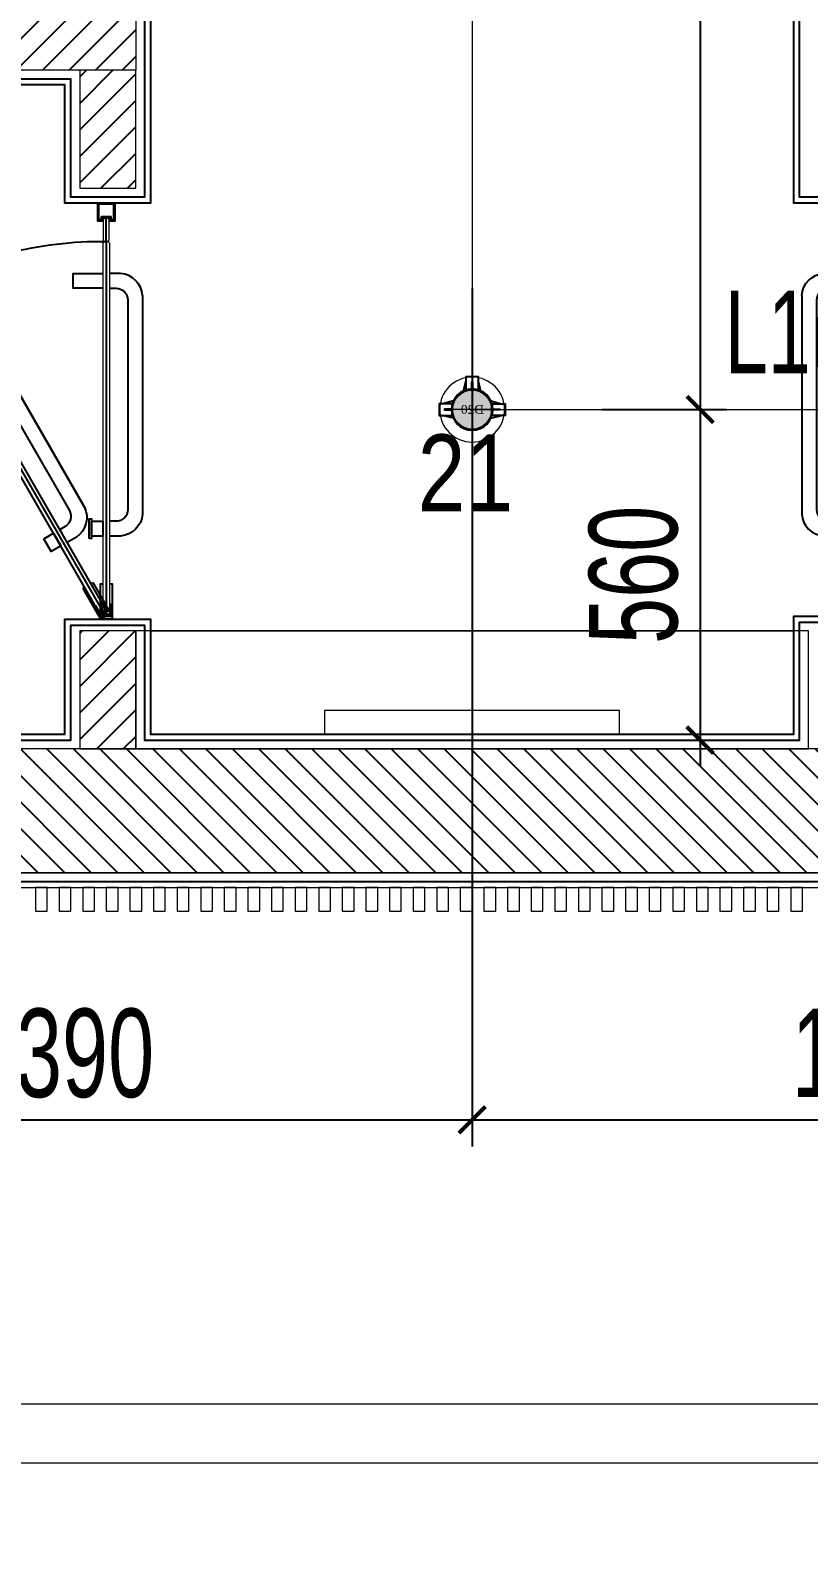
# Model space of a CAD drawing. Header units: millimetres. Extents: x -343543 to 400519, y -115663 to 104219.
# Drawn here: x -85140 to -83822, y 1842 to 4427 of the extents above; entities that cross this region are included whole.
import ezdxf
from ezdxf.xclip import XClip

# ---------------------------------------------------------------- set-up
doc = ezdxf.new("R2010")
doc.units = ezdxf.units.MM
doc.header["$XCLIPFRAME"] = 0
doc.linetypes.add("$0$02'TUONG Xay$0$HIDDEN", pattern=[0.375, 0.25, -0.125])
doc.linetypes.add('XREF MAT BANG TUONG XAY$0$CENTER', pattern=[50.800000000000004, 31.75, -6.35, 6.35, -6.35])
doc.layers.get('0').update_dxf_attribs({"color": 231, "lineweight": 0})
doc.layers.get('DefPoints').update_dxf_attribs({"color": 191})
for name, color, linetype, lineweight in [('A-PATT', 252, 'Continuous', 9), ('A-SYMBOLS', 10, 'Continuous', 13), ('fix lighting', 2, 'Continuous', 5), ('ICC-Text', 3, 'Continuous', 25), ('SME-E-COND-LTG', 51, 'Continuous', 18), ('SME-E-LTG-DIM', 55, 'Continuous', 18), ('SME-E-LTG-NOTE', 54, 'Continuous', 18), ('TEXT DIEN', 3, 'Continuous', 18), ('XREF MAT BANG TUONG XAY$0$01.Xref _MB T1$0$A-DOOR', 8, 'Continuous', 9), ('XREF MAT BANG TUONG XAY$0$01.Xref _MB T1$0$A-FNSH', 8, 'Continuous', 9), ('XREF MAT BANG TUONG XAY$0$01.Xref _MB T1$0$A-FURN', 8, 'Continuous', 5), ('XREF MAT BANG TUONG XAY$0$01.Xref _MB T1$0$A-TEXT', 8, 'Continuous', 25), ('XREF MAT BANG TUONG XAY$0$A-GRID', 8, 'XREF MAT BANG TUONG XAY$0$CENTER', 15), ('XREF MAT BANG TUONG XAY$0$A-WALL-INT', 8, 'Continuous', 9)]:
    doc.layers.add(name, color=color, linetype=linetype, lineweight=lineweight)
for name, color, linetype in [('XREF MAT BANG TUONG XAY$0$A-FNSH', 8, 'Continuous'), ('XREF MAT BANG TUONG XAY$0$A-FURN', 8, 'Continuous'), ('XREF MAT BANG TUONG XAY$0$A-PATT', 8, 'Continuous'), ('XREF MAT BANG TUONG XAY$0$FF-FURN', 8, 'Continuous'), ('ống ghen', 6, 'Continuous')]:
    doc.layers.add(name, color=color, linetype=linetype)
doc.styles.add('Arial', font='arial.ttf', dxfattribs={"width": 0.8})
doc.styles.add('ROMANS1', font='vntimeh.shx', dxfattribs={"width": 0.8, "bigfont": 'bigfont.shx'})
doc.styles.add('SM-DIMTEXT', font='SME.shx', dxfattribs={"width": 0.7})
doc.styles.add('SME-TEXT', font='sme.shx', dxfattribs={"width": 0.7})
doc.dimstyles.new('SDIM-75', dxfattribs={"dimscale": 75, "dimtxt": 2, "dimasz": 0.6, "dimexe": 0.6, "dimexo": 0.2, "dimgap": 0.5, "dimtad": 1, "dimdec": 0, "dimzin": 12, "dimtxsty": 'SM-DIMTEXT', "dimblk": 'ARCHTICK', "dimcen": 0.12, "dimdle": 0.6, "dimclrd": 7, "dimclre": 8, "dimadec": 0, "dimazin": 3, "dimtfac": 2, "dimtdec": 0, "dimtix": 1, "dimtmove": 1, "dimatfit": 3, "dimfxl": 1, "dimtzin": 0, "dimarcsym": 1})

# ---------------------------------------------------------------- blocks, each defined once
blk = doc.blocks.new('XREF MAT BANG TUONG XAY$0$00.xref_IKIGAI_Truc')
at = {"layer": 'XREF MAT BANG TUONG XAY$0$A-GRID', "color": 8, "ltscale": 20}
blk.add_lwpolyline([(-2907.525181142613, 2999.999982399662), (42750.0013740146, 2999.999982399662)], dxfattribs=at)
blk = doc.blocks.new('*U125')
at = {"layer": 'XREF MAT BANG TUONG XAY$0$01.Xref _MB T1$0$A-FURN', "color": 8}
blk.add_lwpolyline([(-10, -20), (10, -20), (10, 20), (-10, 20)], close=True, dxfattribs=at)
blk = doc.blocks.new('*U126')
at = {"color": 8, "transparency": 16777216}
for p in [(-2840, 0), (-2800, 0), (-2760, 0), (-2720, 0), (-2680, 0), (-2640, 0), (-2600, 0), (-2560, 0), (-2520, 0), (-2480, 0), (-2440, 0), (-2400, 0), (-2360, 0), (-2320, 0), (-2280, 0), (-2240, 0), (-2200, 0), (-2160, 0), (-2120, 0), (-2080, 0), (-2040, 0), (-2000, 0), (-1960, 0), (-1920, 0), (-1880, 0), (-1840, 0), (-1800, 0), (-1760, 0), (-1720, 0), (-1680, 0), (-1640, 0), (-1600, 0), (-1560, 0)]:
    blk.add_blockref('*U125', p, dxfattribs=at)
blk = doc.blocks.new('XREF MAT BANG TUONG XAY$0$01.Xref _MB T1$0$lam nhom T1')
at = {"color": 8}
blk.add_lwpolyline([(8394.990616963178, -7.885327113399399e-05), (3.244267240921569e-13, -7.885327158874134e-05), (3.244267240921569e-13, -25.00007885327159), (8394.990616963178, -25.00007885327113)], close=True, dxfattribs=at)
blk.add_blockref('*U126', (8384.990616963178, -45.00007885327113), dxfattribs=at)
blk = doc.blocks.new('XREF MAT BANG TUONG XAY$0$YLD.Studio-04-132')
at = {"layer": 'XREF MAT BANG TUONG XAY$0$FF-FURN', "color": 8}
blk.add_lwpolyline([(-5.999999999534339, 25), (6.000000000465661, 25), (6.000000000465661, 30), (14.99999999953434, 30), (14.99999999953434, 0), (-14.99999999953434, 0), (-14.99999999953434, 30), (-5.999999999534339, 30), (-5.999999999534339, 25)], dxfattribs=at)
blk.add_lwpolyline([(-7.999999999534339, 23), (8.000000000465661, 23), (8.000000000465661, 28), (12.99999999953434, 28), (12.99999999953434, 2), (-13.00000000046566, 2), (-12.99999999953434, 28), (-7.999999999534339, 28)], close=True, dxfattribs=at)
for centre, radius, start, end in [((-4.792343662818894, 30.32187810703181), 1.249815724855389, 99.56402151545394, 194.9241711925755), ((4.79234366142191, 30.32187810703181), 1.249815725128627, 345.0758288074244, 80.43597848454607)]:
    blk.add_arc(centre, radius, start, end, dxfattribs=at)
blk = doc.blocks.new('XREF MAT BANG TUONG XAY$0$YLD.Studio-04-207')
at = {"layer": 'XREF MAT BANG TUONG XAY$0$FF-FURN', "color": 8, "ltscale": 150}
for p, q in [((-39.98801141395234, -51.96152424905449), (-9.98801146587357, 8.149072527885437e-09)), ((-9.98801146587357, 8.149072527885437e-09), (7.332496610004455, -9.999999991850927)), ((-321.3281091409735, -559.256055311067), (-5.328109154012054, -11.92800014093518)), ((-22.66750332782976, -61.9615242308937), (7.332496620016173, -9.999999973922968)), ((-39.98801141395234, -51.96152424905449), (-36.52390979672782, -53.96152424509637)), ((-26.1316049459856, -59.96152423508465), (-22.66750332782976, -61.9615242308937))]:
    blk.add_line(p, q, dxfattribs=at)
for points in [[(-9.12767321895808, -9.724525530124083), (-11.31612966000102, -10.29955457895994), (-325.0242615458556, -553.6579791179392), (-323.9261853308417, -557.7560553268995), (-318.7300329059362, -560.7560553220101), (-314.6319566948805, -559.6579791069962), (-1.640918639022857, -17.54159751906991), (-2.734262372832745, -13.43535410892218)], [(-8.631561325863004, -29.65066028595902), (-6.033485114108771, -31.15066028293222), (3.966514869127423, -13.8301521979738), (-11.6219424076844, -4.830152213107795), (-21.62194239092059, -22.15066029899754), (-19.02386617776938, -23.65066029597074), (-10.52386619173922, -8.928228422999382), (-0.1315613419283181, -14.92822841298766)]]:
    blk.add_lwpolyline(points, close=True, dxfattribs=at)
at = {"layer": 'XREF MAT BANG TUONG XAY$0$FF-FURN', "color": 8, "ltscale": 100}
blk.add_lwpolyline([(-105.8430412400048, -136.0233437879942), (-89.38855862687342, -145.5233438909054), (-76.88855810766108, -123.8727078400552), (-93.34304071986116, -114.3727077390067)], close=True, dxfattribs=at)
at = {"layer": 'XREF MAT BANG TUONG XAY$0$FF-FURN', "color": 8, "ltscale": 150}
for points in [[(-276.4300080859102, -493.4886386469007), (-267.3429795969278, -498.7350370651111, 0.4142135607448424), (-240.0224715326913, -491.414529251866), (-62.58871256676503, -184.0902533219196, 0.4142135640013819), (-69.90922042098828, -156.7697451061103), (-78.99625377496704, -151.523343879031)], [(-222.3507044389844, -510.8061326390598), (-36.95924197277054, -189.6987106550951, 0.3680541307254852), (-50.60384646407329, -139.0481932740659), (-66.49625324597582, -129.8727078130469)], [(-36.95921169174835, -189.6986487160902), (-222.3506659390405, -510.8060754451435, -0.3680541307254852), (-273.0376029799227, -524.3147599119693), (-288.9300098540261, -515.139274608111)]]:
    blk.add_lwpolyline(points, format="xyb", dxfattribs=at)
at = {"layer": 'XREF MAT BANG TUONG XAY$0$FF-FURN', "color": 8, "ltscale": 100}
blk.add_lwpolyline([(-286.8161656918819, -487.4796156721277), (-330.0947337273246, -462.4403355546456), (-342.6143737860693, -484.0796195723669), (-299.316170814127, -509.1302596931309)], dxfattribs=at)
at = {"layer": 'XREF MAT BANG TUONG XAY$0$FF-FURN', "color": 8, "ltscale": 150}
blk.add_arc((-8.471163650974631, 1.474186989013106), 641.5301240182231, 240.5261416553888, 270.7566274451788, dxfattribs=at)
blk = doc.blocks.new('XREF MAT BANG TUONG XAY$0$YLD.Studio-04-126')
at = {"layer": 'XREF MAT BANG TUONG XAY$0$01.Xref _MB T1$0$A-DOOR', "color": 8}
blk.add_lwpolyline([(4.392662454163656, -7.991517032962292), (6.000406802166253, -9.58373501803726), (6.000406119972467, -636.9999999708953), (3.0004061171785, -639.9999999681013), (-2.9995938828215, -639.999999962979), (-5.999593880027533, -636.9999999590209), (-5.999593199929222, -9.583282219777175), (-4.401309442255297, -7.999999985640898)], close=True, dxfattribs=at)
at = {"layer": 'XREF MAT BANG TUONG XAY$0$FF-FURN', "color": 8}
blk.add_line((0.0004061441868543625, -639.9999999650745), (0.0004061441868543625, -7.999999989988282), dxfattribs=at)
for points in [[(6.000406747349189, -59.99999999604188), (9.999999941093847, -60), (10, 0), (-10, 0), (-10.00000005937181, -59.99999997997656), (-5.999593253145576, -59.99999998432395)], [(-6.022278188960627, -560.5947053639675), (-56.02227818896063, -560.5947053639675), (-56.02227818896063, -585.5947053639675), (-5.999593824177282, -585.5947053639675)]]:
    blk.add_lwpolyline(points, dxfattribs=at)
for points in [[(-6.000050425995141, -24.99999998393469), (-9.000050426926464, -24.99999998090789), (-9.000050406903028, -4.999999980907887), (8.999949593096972, -4.999999999068677), (8.999949574004859, -24.99999999906868), (5.999949573073536, -24.99999999604188), (5.999949590070173, -7.999999996041879), (-6.000050408998504, -7.999999983934686)], [(-29.00040667993017, -136.3271850119345), (-29.00040670391172, -170.1271860999987), (-25.00040670391172, -170.1271861239802), (-25.00040668086149, -136.3271850349847)], [(-25.00040667783469, -165.727186123142), (-6.00040667783469, -165.7271862409543), (-6.000406705774367, -140.7271851529367), (-25.00040670577437, -140.7271850369871)]]:
    blk.add_lwpolyline(points, close=True, dxfattribs=at)
for points in [[(61.49239168222994, -548.5524337680536), (61.49239682918414, -177.7695177539717, 0.3680541307254852), (24.35056402604096, -140.7271852318663), (5.999593294225633, -140.7271851210389)], [(5.999593909131363, -560.5946958649429), (16.49239063402638, -560.5946959289713, 0.4142135607448424), (36.49239075509831, -540.5946961620348), (36.49239554419182, -185.7271865240764, 0.4142135640013819), (16.49239566503093, -165.7271862910129), (5.999593321001157, -165.7271862269845)], [(61.49239168222994, -548.5523644550694, -0.3685499082405685), (24.35056461323984, -585.5946970810173), (5.999593935906887, -585.5946969708884)]]:
    blk.add_lwpolyline(points, format="xyb", dxfattribs=at)
blk = doc.blocks.new('*U221')
at = {"layer": 'XREF MAT BANG TUONG XAY$0$A-PATT'}
h = blk.add_hatch(dxfattribs=at)
h.set_pattern_fill('ANSI31', color=8, scale=10)
h.set_pattern_definition([(45, (39801.80838720466, -11293.56439682681), (-22.45064030267288, 22.45064030267288), [])])
h.paths.add_polyline_path([(-38.69831128977239, 47.5), (4316.3204379626, 47.5), (4316.3204379626, -162.5), (-38.69831128977239, -162.5)])
at = {"layer": 'XREF MAT BANG TUONG XAY$0$A-WALL-INT', "color": 8}
blk.add_lwpolyline([(-38.69831128977239, 47.5), (4316.3204379626, 47.5), (4316.3204379626, -162.5), (-38.69831128977239, -162.5)], close=True, dxfattribs=at)
blk = doc.blocks.new('*U223')
at = {"layer": 'XREF MAT BANG TUONG XAY$0$A-PATT'}
h = blk.add_hatch(dxfattribs=at)
h.set_pattern_fill('ANSI31', color=8, scale=10)
h.set_pattern_definition([(45, (35646.78963795229, -11178.56439682681), (-22.45064030267288, 22.45064030267288), [])])
h.paths.add_polyline_path([(-38.69831128977239, 47.5), (161.3016887102276, 47.50000000000364), (161.3016887102276, -47.49999999999636), (-38.69831128977239, -47.5)])
at = {"layer": 'XREF MAT BANG TUONG XAY$0$A-WALL-INT', "color": 8}
blk.add_lwpolyline([(-38.69831128977239, 47.5), (161.3016887102276, 47.50000000000364), (161.3016887102276, -47.49999999999636), (-38.69831128977239, -47.5)], close=True, dxfattribs=at)
blk = doc.blocks.new('*U224')
at = {"layer": 'XREF MAT BANG TUONG XAY$0$A-PATT'}
h = blk.add_hatch(dxfattribs=at)
h.set_pattern_fill('ANSI31', color=8, scale=10)
h.set_pattern_definition([(45, (36991.78963847347, -11178.56439682681), (-22.45064030267288, 22.45064030267288), [])])
h.paths.add_polyline_path([(-38.69831128977239, 47.5), (1506.301689231412, 47.5), (1506.301689231412, -47.5), (-38.69831128977239, -47.5)])
at = {"layer": 'XREF MAT BANG TUONG XAY$0$A-WALL-INT', "color": 8}
blk.add_lwpolyline([(-38.69831128977239, 47.5), (1506.301689231412, 47.5), (1506.301689231412, -47.5), (-38.69831128977239, -47.5)], close=True, dxfattribs=at)
blk = doc.blocks.new('XREF MAT BANG TUONG XAY$0$01.Xref _MB T1$0$Phong tam')
at = {"color": 8}
blk.add_line((-2949.999095368403, 1070.000027337705), (-2949.998689040862, 1108.999990481565), dxfattribs=at)
at = {"layer": 'XREF MAT BANG TUONG XAY$0$01.Xref _MB T1$0$A-DOOR', "color": 8, "elevation": -2.819613635020082e-10}
blk.add_lwpolyline([(-2946.998689041793, 1108.999990481565), (-2952.998689041793, 1108.999990481565), (-2954.998689040862, 1106.999990481565), (-2954.999095367471, 1072.000027337705), (-2952.999095367471, 1070.000027337705), (-2946.999095368403, 1070.000027337705), (-2944.999095368403, 1072.000027337705), (-2944.998689041793, 1106.999990481565)], close=True, dxfattribs=at)
at = {"layer": 'XREF MAT BANG TUONG XAY$0$01.Xref _MB T1$0$A-FURN', "color": 8}
blk.add_lwpolyline([(-2899.999465857414, 210.0001724889098), (-1760.000541880989, 209.9999704662609), (-1760.000541880989, 409.9997039927534), (-2899.999465857414, 409.9999060154023)], close=True, dxfattribs=at)
blk.add_lwpolyline([(-2899.999465857414, 210.0001724889098), (-1760.000541880989, 209.9999704662609), (-1760.000541880989, 409.9997039927534), (-2899.999465857414, 409.9999060154023)], close=True, dxfattribs=at)
blk.add_lwpolyline([(-2899.999465857414, 210.0001724889098), (-1760.000541880989, 209.9999704662609), (-1760.000541880989, 409.9997039927534), (-2899.999465857414, 409.9999060154023)], close=True, dxfattribs=at)
at = {"color": 8, "xscale": -1, "rotation": 180}
for name, p in [('XREF MAT BANG TUONG XAY$0$YLD.Studio-04-132', (-2949.998689041327, 1134.999990481565)), ('XREF MAT BANG TUONG XAY$0$YLD.Studio-04-207', (-2949.999501398503, 430.0000273726291))]:
    blk.add_blockref(name, p, dxfattribs=at)
at = {"layer": 'XREF MAT BANG TUONG XAY$0$01.Xref _MB T1$0$A-DOOR', "color": 8, "xscale": -1, "rotation": 180}
blk.add_blockref('XREF MAT BANG TUONG XAY$0$YLD.Studio-04-126', (-2949.999501398503, 430.0000273726291), dxfattribs=at)
at = {"layer": 'XREF MAT BANG TUONG XAY$0$01.Xref _MB T1$0$A-DOOR', "color": 8, "rotation": 180}
blk.add_blockref('XREF MAT BANG TUONG XAY$0$YLD.Studio-04-126', (-1710.0005063399, 430.0000273726291), dxfattribs=at)
at = {"layer": 'XREF MAT BANG TUONG XAY$0$A-FURN', "color": 8, "rotation": 180}
blk.add_blockref('*U224', (-2938.698316172377, 1407.500148939233), dxfattribs=at)
at = {"layer": 'XREF MAT BANG TUONG XAY$0$A-FURN', "color": 8}
for name, p, xscale, rotation in [('*U223', (-2947.500004882604, 1321.301837649461), -1.000000000000001, 90), ('*U223', (-2947.500004882604, 371.3015332502391), -1.000000000000001, 90), ('*U221', (-4316.320440628966, 47.49991435713673), -1, 180)]:
    blk.add_blockref(name, p, dxfattribs=dict(at, xscale=xscale, rotation=rotation))
blk = doc.blocks.new('XREF MAT BANG TUONG XAY$0$xref_IKIGAI_Cot')
at = {"layer": 'XREF MAT BANG TUONG XAY$0$A-GRID', "color": 8, "ltscale": 20}
blk.add_lwpolyline([(-2907.525181142613, 2999.999982399662), (42750.0013740146, 2999.999982399662)], dxfattribs=at)
blk = doc.blocks.new('XREF MAT BANG NOI THAT')
at = {"color": 8}
for points in [[(5730.000649037085, 3409.999890774332), (6819.999573014718, 3409.999890774332), (6819.999573014718, 3235.000162170458), (5730.000649037085, 3235.000162170458)], [(6025.000111010752, 3235.000161832996), (6525.000111010752, 3235.000161832996), (6525.000111010752, 3275.000162222695), (6025.000111010752, 3275.000162222695)]]:
    blk.add_lwpolyline(points, close=True, dxfattribs=at)
blk = doc.blocks.new('01.Xref _MB T1')
at = {"color": 8}
blk.add_lwpolyline([(39999.98286495637, 2999.999971648669), (40000.00011983114, 19400.00000088175), (-0.0001133780606323853, 19399.99891031675), (0.000109863918623887, 2999.999971648669), (8394.990727505367, 2999.999903546392), (8394.990727505367, -99.99995756214776), (31605.0109035246, -99.99952292154558), (31605.0109035246, 3000.000348937985)], close=True, dxfattribs=at)
at = {"layer": 'XREF MAT BANG TUONG XAY$0$01.Xref _MB T1$0$A-FNSH', "color": 8}
for points in [[(8394.990727339966, 1999.99999333009), (-999.9999959093402, 1999.999981685571), (-1000.000116038544, 20399.99967771958), (14583.31300676734, 20400.00779865909)], [(8394.990727220931, 2099.99999333009), (-899.9999965911265, 2099.999981804576), (-900.0000185147292, 4399.999961164553)]]:
    blk.add_lwpolyline(points, dxfattribs=at)
at = {"color": 8}
for name, p in [('XREF MAT BANG TUONG XAY$0$00.xref_IKIGAI_Truc', (0.000109863918623887, 0)), ('XREF MAT BANG TUONG XAY$0$01.Xref _MB T1$0$lam nhom T1', (0.000109863918623887, 2999.999982399662))]:
    blk.add_blockref(name, p, dxfattribs=at)
at = {"layer": 'XREF MAT BANG TUONG XAY$0$01.Xref _MB T1$0$A-TEXT', "color": 8}
blk.add_blockref('XREF MAT BANG TUONG XAY$0$01.Xref _MB T1$0$Phong tam', (8605.000114851944, 2999.999989189255), dxfattribs=at)
at = {"layer": 'XREF MAT BANG TUONG XAY$0$A-FNSH', "color": 8}
for points in [[(5730.000109944187, 4479.999982747888), (5730.000109871427, 4134.999979682649), (5585.000111109439, 4134.999979654061), (5585.000110000292, 4334.99988984202), (4184.982198891012, 4335.001758222894), (4184.980975246181, 3424.99996063994), (4274.981362933213, 3424.999960639941), (4274.981362933213, 3234.999869236639), (5585.000650294525, 3235.000025020014), (5585.000650294533, 3429.99980305293), (5730.000649041576, 3430.000061042992), (5730.000648997811, 3235.000161684728), (6819.99957301472, 3235.000162170458), (6819.99957301472, 3435.000061042989), (6965.000112082256, 3434.999803052931), (6965.00011203644, 3235.000061149427), (8370.000112202026, 3234.99990513667), (8370.000112682967, 4335.00013498627), (6965.00011205599, 4334.999872865035), (6965.000112010246, 4134.999979664055), (6820.000112153502, 4134.999979609358), (6820.000112011287, 4479.999980887682)], [(4174.982350151316, 4469.999982392259), (5720.000109942077, 4469.999982745601), (5720.000109873537, 4144.999979680677), (5595.000111053974, 4144.999979656033), (5595.000109944835, 4344.999876496622), (4174.982212337636, 4345.001771568292)], [(4174.980961799549, 3414.99996063994), (4264.981362933213, 3414.999960639941), (4264.981362933213, 3224.999868047471), (5595.000650294525, 3225.000026209182), (5595.000650294533, 3419.999820845327), (5720.000649039328, 3420.000043250559), (5720.00064899557, 3225.000161680271), (6829.99957301472, 3225.000162174914), (6829.99957301472, 3425.000043250624), (6955.000112079964, 3424.999820845267), (6955.000112034148, 3225.000062259838), (8380.000112197653, 3224.999904026259), (8380.00011268734, 4345.000136851902), (6955.000112058275, 4344.999870999403), (6955.000112012531, 4144.999979660282), (6830.000112149384, 4144.999979613131), (6830.000112015405, 4469.999981889967)], [(14224.99083489596, 5984.999989252437), (8959.99072531081, 5984.999988048356), (8959.990725310818, 5884.999987105228), (8620.000112851703, 5884.999987188643), (8620.000111629779, 1284.999989197549), (8379.99071893609, 1284.999989252436), (8379.991632727491, 2985.000304539011), (-15.00949560948357, 2984.99996028257), (-14.99971392287989, 4414.999982515328), (2365.000586729344, 4415.000015141835), (2365.000588442788, 4290.009599311321), (109.9906023516451, 4290.009490519547), (109.9906019687478, 3414.999971610228), (314.9999888980674, 3414.999971651798), (315.0002146374754, 3109.999980802448), (3934.98135993092, 3109.999980802448), (3934.979985880505, 9974.999761473204), (414.9999537233525, 9974.99999909619), (414.9999537233452, 9785.00020688083), (109.99053494291, 9785.000206856816), (109.9912801026221, 5504.999887541038)]]:
    blk.add_lwpolyline(points, dxfattribs=at)
at = {"color": 8}
ref = blk.add_blockref('XREF MAT BANG TUONG XAY$0$xref_IKIGAI_Cot', (-0.009273172880057245, -1.075099498848431e-05), dxfattribs=at)
XClip(ref).set_block_clipping_path([(-1610.3425959282936, -2225.6693134198044), (41829.12952086335, 21555.881957526355)])
at = {"layer": 'A-PATT', "color": 8}
blk.add_blockref('XREF MAT BANG NOI THAT', (0, 0), dxfattribs=at)
blk = doc.blocks.new('XR-TRAN_SANH$0$A$C896e62ca')
at = {"layer": 'A-PATT', "true_color": 0x848484}
h = blk.add_hatch(color=252, dxfattribs=at)
h.dxf.hatch_style = 1
edge = h.paths.add_edge_path()
edge.add_arc((0, 0), 33.00000000000004, 0, 360)
at = {"color": 0, "linetype": 'ByBlock'}
for p, q in [((0, 33), (0, -33)), ((33, 0), (-33, 0))]:
    blk.add_line(p, q, dxfattribs=at)
blk.add_circle((0, 0), 33.00000000000004, dxfattribs=at)
for start, end in [(90, 270), (270, 90)]:
    blk.add_arc((0, 0), 54.99999999999996, start, end, dxfattribs=at)
blk = doc.blocks.new('c3-20')
at = {"layer": 'ống ghen', "ltscale": 30}
for points in [[(5338959.808252452, -3869072.307559684), (5338964.571570721, -3869054.041523096)], [(5338989.334888991, -3869072.307559684), (5338984.571570721, -3869054.041523096)], [(5338942.837607332, -3869089.282461002), (5338924.571570744, -3869094.045779272)], [(5338942.837607332, -3869118.809097541), (5338924.571570744, -3869114.045779272)], [(5339006.305534113, -3869089.282461002), (5339024.571570701, -3869094.045779272)], [(5339006.305534113, -3869118.809097541), (5339024.571570701, -3869114.045779272)]]:
    blk.add_lwpolyline(points, dxfattribs=at)
for points in [[(5338984.571570721, -3869070.50050343), (5338984.571570721, -3869048.041523096), (5338964.571570721, -3869048.041523096), (5338964.571570721, -3869070.50050343)], [(5338975.117387231, -3869069.045779289), (5338975.117387231, -3869056.975248941), (5338974.025754213, -3869056.975248941), (5338974.025754213, -3869069.045779289)], [(5338941.030551078, -3869094.045779272), (5338918.571570744, -3869094.045779272), (5338918.571570744, -3869114.045779272), (5338941.030551078, -3869114.045779272)], [(5338939.575826936, -3869103.499962761), (5338927.505296589, -3869103.499962761), (5338927.505296589, -3869104.591595779), (5338939.575826936, -3869104.591595779)], [(5339008.112590367, -3869094.045779272), (5339030.571570701, -3869094.045779272), (5339030.571570701, -3869114.045779272), (5339008.112590367, -3869114.045779272)], [(5339009.567314508, -3869103.499962761), (5339021.637844856, -3869103.499962761), (5339021.637844856, -3869104.591595779), (5339009.567314508, -3869104.591595779)]]:
    blk.add_lwpolyline(points, close=True, dxfattribs=at)
blk.add_circle((5338974.571570722, -3869104.045779272), 34.99999998276881, dxfattribs=at)
at = {"layer": 'TEXT DIEN', "ltscale": 30, "style": 'ROMANS1'}
blk.add_text('D20', height=15, dxfattribs=at).set_placement((5338954.539643713, -3869111.256154748))
blk = doc.blocks.new('_ArchTick')
at = {"color": 0, "linetype": 'ByBlock', "const_width": 0.15}
blk.add_lwpolyline([(-0.5, -0.5), (0.5, 0.5)], dxfattribs=at)
blk = doc.blocks.new('*D2052')
at = {"layer": 'DefPoints', "color": 0, "linetype": 'Continuous', "ltscale": 1000, "transparency": 16777216}
for p in [(-84391.53763233408, 6094.999999103138), (-84187.0113035021, 3785.000020362348), (-84005.19375496553, 3785.000020362348)]:
    blk.add_point(p, dxfattribs=at)
at = {"layer": 'SME-E-LTG-DIM', "color": 7, "linetype": 'Continuous', "lineweight": -2, "ltscale": 1000, "transparency": 16777216}
blk.add_line((-84005.19375496553, 6139.999999103138), (-84005.19375496553, 3740.000020362348), dxfattribs=at)
at = {"layer": 'SME-E-LTG-DIM', "color": 8, "linetype": 'Continuous', "lineweight": -2, "ltscale": 1000, "transparency": 16777216}
for p, q in [((-84376.53763233408, 6094.999999103138), (-83960.19375496553, 6094.999999103139)), ((-84172.0113035021, 3785.000020362348), (-83960.19375496553, 3785.000020362348))]:
    blk.add_line(p, q, dxfattribs=at)
at = {"layer": 'SME-E-LTG-DIM', "color": 7, "linetype": 'Continuous', "lineweight": -2, "ltscale": 1000, "transparency": 16777216, "xscale": 45, "yscale": 45, "zscale": 45}
for p, rotation in [((-84005.19375496553, 6094.999999103138), 90), ((-84005.19375496553, 3785.000020362348), 270)]:
    blk.add_blockref('_ArchTick', p, dxfattribs=dict(at, rotation=rotation))
at = {"layer": 'SME-E-LTG-DIM', "color": 0, "linetype": 'Continuous', "ltscale": 1000, "transparency": 16777216, "insert": (-84117.69375496551, 4940.000009732767), "char_height": 150, "attachment_point": 5, "rotation": 90, "style": 'SM-DIMTEXT'}
blk.add_mtext('2310', dxfattribs=at)
blk = doc.blocks.new('*D2053')
at = {"layer": 'DefPoints', "color": 0, "linetype": 'Continuous', "ltscale": 1000, "transparency": 16777216}
for p in [(-84187.0113035021, 3785.000020362348), (-84152.23208764658, 3225.00016203425), (-84005.19375496556, 3225.00016203425)]:
    blk.add_point(p, dxfattribs=at)
at = {"layer": 'SME-E-LTG-DIM', "color": 7, "linetype": 'Continuous', "lineweight": -2, "ltscale": 1000, "transparency": 16777216}
blk.add_line((-84005.19375496556, 3830.000020362348), (-84005.19375496556, 3180.00016203425), dxfattribs=at)
at = {"layer": 'SME-E-LTG-DIM', "color": 8, "linetype": 'Continuous', "lineweight": -2, "ltscale": 1000, "transparency": 16777216}
for p, q in [((-84172.0113035021, 3785.000020362348), (-83960.19375496556, 3785.000020362348)), ((-84137.23208764658, 3225.00016203425), (-83960.19375496556, 3225.00016203425))]:
    blk.add_line(p, q, dxfattribs=at)
at = {"layer": 'SME-E-LTG-DIM', "color": 7, "linetype": 'Continuous', "lineweight": -2, "ltscale": 1000, "transparency": 16777216, "xscale": 45, "yscale": 45, "zscale": 45}
for p, rotation in [((-84005.19375496556, 3785.000020362348), 90), ((-84005.19375496556, 3225.00016203425), 270)]:
    blk.add_blockref('_ArchTick', p, dxfattribs=dict(at, rotation=rotation))
at = {"layer": 'SME-E-LTG-DIM', "color": 0, "linetype": 'Continuous', "ltscale": 1000, "transparency": 16777216, "insert": (-84117.69375496554, 3505.000091198321), "char_height": 150, "attachment_point": 5, "rotation": 90, "style": 'SM-DIMTEXT'}
blk.add_mtext('560', dxfattribs=at)
blk = doc.blocks.new('*D2055')
at = {"layer": 'DefPoints', "color": 0, "linetype": 'Continuous', "ltscale": 1000, "transparency": 16777216}
for p in [(-84391.53763233397, 4005.260603547882), (-85781.5465889358, 3785.000020362349), (-84391.53763233397, 2581.422525107017)]:
    blk.add_point(p, dxfattribs=at)
at = {"layer": 'SME-E-LTG-DIM', "color": 8, "linetype": 'Continuous', "lineweight": -2, "ltscale": 1000, "transparency": 16777216}
for p, q in [((-84391.53763233397, 3990.260603547882), (-84391.53763233397, 2536.422525107017)), ((-85781.5465889358, 3770.000020362349), (-85781.5465889358, 2536.422525107017))]:
    blk.add_line(p, q, dxfattribs=at)
at = {"layer": 'SME-E-LTG-DIM', "color": 7, "linetype": 'Continuous', "lineweight": -2, "ltscale": 1000, "transparency": 16777216}
blk.add_line((-85826.5465889358, 2581.422525107017), (-84346.53763233397, 2581.422525107017), dxfattribs=at)
at = {"layer": 'SME-E-LTG-DIM', "color": 7, "linetype": 'Continuous', "lineweight": -2, "ltscale": 1000, "transparency": 16777216, "xscale": 45, "yscale": 45, "zscale": 45, "rotation": 180}
blk.add_blockref('_ArchTick', (-85781.5465889358, 2581.422525107017), dxfattribs=at)
at = {"layer": 'SME-E-LTG-DIM', "color": 7, "linetype": 'Continuous', "lineweight": -2, "ltscale": 1000, "transparency": 16777216, "xscale": 45, "yscale": 45, "zscale": 45}
blk.add_blockref('_ArchTick', (-84391.53763233397, 2581.422525107017), dxfattribs=at)
at = {"layer": 'SME-E-LTG-DIM', "color": 0, "linetype": 'Continuous', "ltscale": 1000, "transparency": 16777216, "insert": (-85086.54211063488, 2693.922525107017), "char_height": 150, "attachment_point": 5, "style": 'SM-DIMTEXT'}
blk.add_mtext('1390', dxfattribs=at)
blk = doc.blocks.new('*D2056')
at = {"layer": 'DefPoints', "color": 0, "linetype": 'Continuous', "ltscale": 1000, "transparency": 16777216}
for p in [(-82996.53763069848, 4078.338249062156), (-84391.53763233397, 4005.260603547882), (-82996.53763069848, 2581.422525107017)]:
    blk.add_point(p, dxfattribs=at)
at = {"layer": 'SME-E-LTG-DIM', "color": 8, "linetype": 'Continuous', "lineweight": -2, "ltscale": 1000, "transparency": 16777216}
for p, q in [((-82996.53763069848, 4063.338249062156), (-82996.53763069848, 2536.422525107017)), ((-84391.53763233397, 3990.260603547882), (-84391.53763233397, 2536.422525107017))]:
    blk.add_line(p, q, dxfattribs=at)
at = {"layer": 'SME-E-LTG-DIM', "color": 7, "linetype": 'Continuous', "lineweight": -2, "ltscale": 1000, "transparency": 16777216}
blk.add_line((-84436.53763233397, 2581.422525107017), (-82951.53763069848, 2581.422525107017), dxfattribs=at)
at = {"layer": 'SME-E-LTG-DIM', "color": 7, "linetype": 'Continuous', "lineweight": -2, "ltscale": 1000, "transparency": 16777216, "xscale": 45, "yscale": 45, "zscale": 45, "rotation": 180}
blk.add_blockref('_ArchTick', (-84391.53763233397, 2581.422525107017), dxfattribs=at)
at = {"layer": 'SME-E-LTG-DIM', "color": 7, "linetype": 'Continuous', "lineweight": -2, "ltscale": 1000, "transparency": 16777216, "xscale": 45, "yscale": 45, "zscale": 45}
blk.add_blockref('_ArchTick', (-82996.53763069848, 2581.422525107017), dxfattribs=at)
at = {"layer": 'SME-E-LTG-DIM', "color": 0, "linetype": 'Continuous', "ltscale": 1000, "transparency": 16777216, "insert": (-83694.03763151623, 2693.922525107017), "char_height": 150, "attachment_point": 5, "style": 'SM-DIMTEXT'}
blk.add_mtext('1395', dxfattribs=at)

msp = doc.modelspace()

# ---------------------------------------------------------------- block references
at = {"layer": 'A-SYMBOLS'}
msp.add_blockref('01.Xref _MB T1', (-90666.53774338146, 1.455191522836685e-11), dxfattribs=at)

# ---------------------------------------------------------------- next in the draw order: linework, layer by layer
at = {"layer": 'SME-E-COND-LTG', "color": 3, "linetype": 'Continuous', "ltscale": 1000}
msp.add_line((-84389.04658759446, 3785.000020362346), (-82996.53763069848, 3785.000020362346), dxfattribs=at)
msp.add_lwpolyline([(-84391.53763233396, 8344.999994241773), (-84391.53763233397, 3785.000020362353)], dxfattribs=at)

# ---------------------------------------------------------------- next in the draw order: block references
at = {"layer": 'fix lighting'}
msp.add_blockref('XR-TRAN_SANH$0$A$C896e62ca', (-84391.53763233397, 3785.000020362353), dxfattribs=at)
at = {"layer": 'TEXT DIEN', "ltscale": 30, "xscale": -1, "rotation": 8.197442724622305e-10}
msp.add_blockref('c3-20', (5254583.033883034, 3872889.045876018), dxfattribs=at)

# ---------------------------------------------------------------- next in the draw order: texts
at = {"layer": 'ICC-Text', "linetype": "$0$02'TUONG Xay$0$HIDDEN", "style": 'Arial', "width": 0.8}
msp.add_text('21', height=130, dxfattribs=at).set_placement((-84483.7711190919, 3612.794741789981))
at = {"layer": 'SME-E-LTG-NOTE', "style": 'SME-TEXT', "width": 0.7}
msp.add_text('L1(2K,2N)', height=140, dxfattribs=at).set_placement((-83963.34314068299, 3846.697504564261))

# ---------------------------------------------------------------- next in the draw order: dimensions: what is measured, and where the dimension line sits
at = {"layer": 'SME-E-LTG-DIM', "linetype": 'Continuous', "ltscale": 1000}
for base, p1, p2, picture, middle in [((-84005.19375496553, 3785.000020362348), (-84391.53763233405, 6094.999999103136), (-84187.01130350208, 3785.000020362346), '*D2052', (-84117.69375496551, 4940.000009732767)), ((-84005.19375496556, 3225.00016203425), (-84187.01130350208, 3785.000020362346), (-84152.23208764655, 3225.000162034248), '*D2053', (-84117.69375496554, 3505.000091198321))]:
    dim = msp.add_linear_dim(base=base, p1=p1, p2=p2, angle=90, dimstyle='SDIM-75', dxfattribs=at)
    dim.commit()
    dim.dimension.update_dxf_attribs({"geometry": picture, "text_midpoint": middle})
for base, p1, p2, picture, middle in [((-82996.53763069848, 2581.422525107017), (-84391.53763233397, 4005.260603547882), (-82996.53763069848, 4078.338249062156), '*D2056', (-83694.03763151623, 2693.922525107017)), ((-84391.53763233397, 2581.422525107017), (-85781.5465889358, 3785.000020362349), (-84391.53763233397, 4005.260603547882), '*D2055', (-85086.54211063488, 2693.922525107017))]:
    dim = msp.add_linear_dim(base=base, p1=p1, p2=p2, dimstyle='SDIM-75', dxfattribs=at)
    dim.commit()
    dim.dimension.update_dxf_attribs({"geometry": picture, "text_midpoint": middle})

doc.saveas('drawing.dxf')
